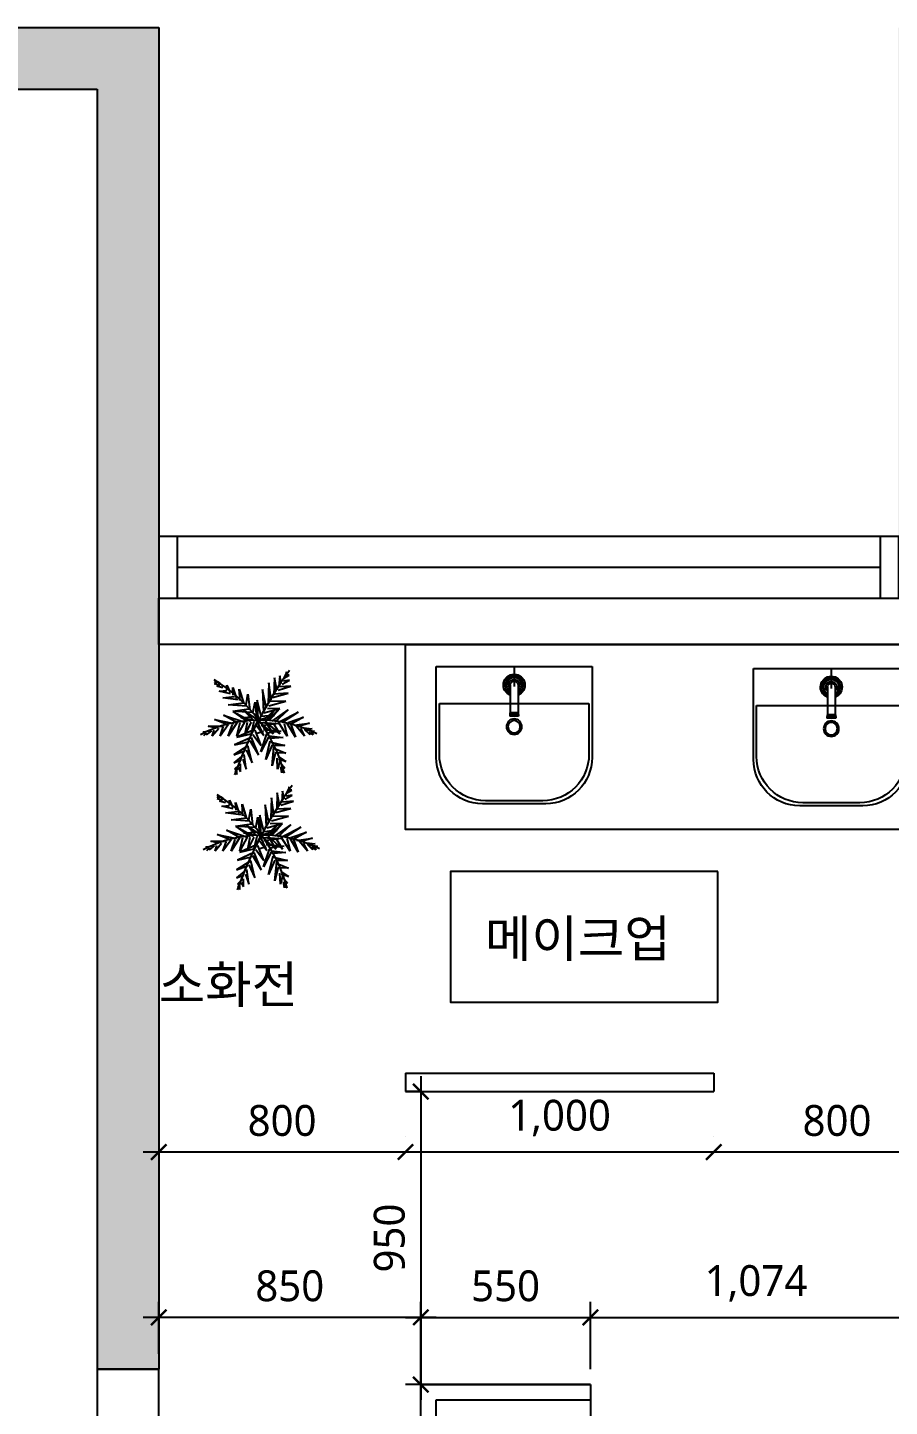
# Model space of a CAD drawing. Header units: metres. Extents: x 11578468 to 47831421, y -58341524 to -14256839.
# Drawn here: x 23779888 to 23782684, y -29024408 to -29019937 of the extents above; entities that cross this region are included whole.
import ezdxf

# ---------------------------------------------------------------- set-up
doc = ezdxf.new("R2010")
doc.units = ezdxf.units.M
doc.header["$LTSCALE"] = 50
doc.header["$MEASUREMENT"] = 0
doc.linetypes.add('CEN', pattern=[62, 60, -1, 0, -1])
doc.linetypes.add('DH-HID2', pattern=[1.2, 0.8, -0.4])
doc.layers.get('0').update_dxf_attribs({"linetype": 'CONTINUOUS'})
doc.layers.get('DEFPOINTS').update_dxf_attribs({"linetype": 'CONTINUOUS'})
for name, color, linetype in [('04_FUR', 6, 'CONTINUOUS'), ('3.기호.계단선', 30, 'CONTINUOUS'), ('CEN', 250, 'CEN'), ('CO-BATH', 6, 'CONTINUOUS'), ('FU-FURM', 251, 'DH-HID2'), ('TEX', 7, 'CONTINUOUS'), ('TREE', 74, 'CONTINUOUS'), ('wall', 3, 'CONTINUOUS'), ('WIN', 4, 'CONTINUOUS')]:
    doc.layers.add(name, color=color, linetype=linetype)
doc.layers.add('ha', color=8, linetype='CONTINUOUS', lineweight=5)
doc.layers.add('wall2', color=3, linetype='CONTINUOUS', lineweight=25)
doc.styles.add('HY 울릉도 L', font='malgun.ttf')
doc.styles.add('JT1', font='malgun.ttf')
doc.dimstyles.new('사본 50', dxfattribs={"dimscale": 50, "dimtxt": 2, "dimasz": 1, "dimexe": 1, "dimexo": 1, "dimgap": 1, "dimtad": 1, "dimdec": 0, "dimrnd": 0.05, "dimdsep": 46, "dimlunit": 6, "dimtxsty": 'HY 울릉도 L', "dimblk": 'ARCHTICK', "dimcen": 2.5, "dimdle": 1, "dimclrd": 133, "dimclre": 133, "dimclrt": 30, "dimadec": 0, "dimazin": 0, "dimtfac": 1, "dimtdec": 0, "dimtix": 1, "dimtmove": 2, "dimatfit": 3, "dimldrblk": 'ARCHTICK', "dimfxl": 1, "dimlwd": -1, "dimlwe": -1, "dimarcsym": 0})

# ---------------------------------------------------------------- blocks, each defined once
blk = doc.blocks.new('sdagdgds')
at = {"layer": 'ha', "transparency": 33554687}
h = blk.add_hatch(color=256, dxfattribs=at)
h.dxf.hatch_style = 1
h.paths.add_polyline_path([(23725502, -29128457), (23728302, -29128457), (23728302, -29132607), (23728502, -29132607), (23728502, -29128257), (23728302, -29128257), (23725302, -29128257), (23725302, -29132557), (23725502, -29132557)])
h.paths.add_polyline_path([(23728502, -29133657), (23728302, -29133657), (23728302, -29133757), (23725502, -29133757), (23725502, -29133657), (23725302, -29133657), (23725302, -29133757), (23724848.0976572, -29133757), (23724752, -29133757), (23724752, -29136507), (23725152, -29136507), (23725152, -29137657), (23725352, -29137657), (23725352, -29137507), (23727752, -29137507), (23727952, -29137507), (23727952, -29137307), (23725352, -29137307), (23725352, -29136507), (23727052, -29136507), (23727052, -29136707), (23727252, -29136707), (23727252, -29136507), (23727252, -29135757), (23727252, -29135707), (23727052, -29135707), (23727052, -29135757), (23727052, -29136307), (23725352, -29136307), (23724952, -29136307), (23724952, -29133957), (23727052, -29133957), (23727052, -29134507), (23727252, -29134507), (23727252, -29133957), (23728502, -29133957)])
h.paths.add_polyline_path([(23727952, -29138607), (23727752, -29138607), (23727752, -29139637), (23725352, -29139637), (23725352, -29139457), (23725152, -29139457), (23725152, -29140057), (23725352, -29140057), (23725352, -29139837), (23727752, -29139837), (23727752, -29139907), (23727952, -29139907), (23727952, -29139837)])
h.paths.add_polyline_path([(23727952, -29141007), (23727752, -29141007), (23727752, -29142007), (23725352, -29142007), (23725352, -29141857), (23725152, -29141857), (23725152, -29144557), (23725652, -29144557), (23725652, -29144657), (23729552, -29144657), (23729552, -29144457), (23725852, -29144457), (23725852, -29144357), (23725352, -29144357), (23725352, -29142207), (23727952, -29142207)])
h.paths.add_polyline_path([(23731552, -29144307), (23730852, -29144307), (23730852, -29144457), (23730732, -29144457), (23730732, -29144657), (23732052, -29144657), (23732052, -29144457), (23731552, -29144457)])
h.paths.add_polyline_path([(23739502, -29144457), (23736702, -29144457), (23736702, -29144307), (23736002, -29144307), (23736002, -29144457), (23733202, -29144457), (23733202, -29144657), (23739502, -29144657)])
h.paths.add_polyline_path([(23745902, -29143307), (23745702, -29143307), (23745702, -29144457), (23744702, -29144457), (23744702, -29144307), (23744002, -29144307), (23744002, -29144457), (23743102, -29144457), (23743102, -29144657), (23745902, -29144657)])
h.paths.add_polyline_path([(23745902, -29133157), (23745702, -29133157), (23745702, -29139657), (23745902, -29139657)])
h.paths.add_polyline_path([(23745902, -29140857), (23745702, -29140857), (23745702, -29142157), (23745902, -29142157)])
h.paths.add_polyline_path([(23744602, -29136307), (23743902, -29136307), (23743902, -29136657), (23744602, -29136657)])
h.paths.add_polyline_path([(23736702, -29136307), (23736002, -29136307), (23736002, -29136657), (23736702, -29136657)])
h.paths.add_polyline_path([(23731602, -29136307), (23730902, -29136307), (23730902, -29136657), (23731602, -29136657)])
h.paths.add_polyline_path([(23745902, -29130707), (23745702, -29130707), (23745702, -29131957), (23745902, -29131957)])
h.paths.add_polyline_path([(23745902, -29128257), (23743802, -29128257), (23743802, -29128457), (23743802, -29128707), (23744502, -29128707), (23744502, -29128457), (23745702, -29128457), (23745702, -29129607), (23745902, -29129607)])
h.paths.add_polyline_path([(23731602, -29128457), (23731602, -29128257), (23730902, -29128257), (23730902, -29130107), (23731102, -29130107), (23731102, -29128707), (23731602, -29128707)])
h.paths.add_polyline_path([(23736702, -29128257), (23736002, -29128257), (23736002, -29128457), (23736002, -29128707), (23736702, -29128707), (23736702, -29128457)])
at = {"layer": 'CEN'}
blk.add_lwpolyline([(23728302, -29133657), (23728502, -29133657), (23728502, -29132607), (23728302, -29132607)], close=True, dxfattribs=at)
at = {"layer": 'wall'}
for p, q in [((23725302, -29128257), (23728502, -29128257)), ((23728302, -29128257), (23728502, -29128257)), ((23728502, -29128257), (23728502, -29132607)), ((23725502, -29128457), (23728302, -29128457)), ((23728302, -29128457), (23728302, -29132607)), ((23728302, -29132607), (23728502, -29132607))]:
    blk.add_line(p, q, dxfattribs=at)
at = {"layer": 'WIN', "linetype": 'Continuous'}
for p, q in [((23728562, -29129907), (23728562, -29130107)), ((23730842, -29129907), (23730842, -29130107)), ((23728562, -29130007), (23730842, -29130007))]:
    blk.add_line(p, q, dxfattribs=at)
blk.add_lwpolyline([(23730902, -29129907), (23728502, -29129907), (23728502, -29130107), (23730902, -29130107)], close=True, dxfattribs=at)
blk = doc.blocks.new('B-003')
blk.add_line((0, 0), (0, -65))
at = {"layer": 'CO-BATH'}
for p, q in [((-252.5, 0), (-252.5, -295)), ((252.5, 0), (-252.5, 0)), ((252.5, -295), (252.5, 0)), ((-102.5, -445), (102.5, -445))]:
    blk.add_line(p, q, dxfattribs=at)
at = {"layer": 'CO-BATH', "color": 8}
for p, q in [((-12.5, -60), (-12.5, -150.5)), ((12.5, -60), (12.5, -150.5)), ((-242.5, -120), (-242.5, -285)), ((242.5, -120), (-242.5, -120)), ((242.5, -285), (242.5, -120)), ((-14.5, -155.5), (-14.5, -160.5)), ((-14.5, -160.5), (14.5, -160.5)), ((-13.5, -150.5), (-13.5, -155.5)), ((13.5, -150.5), (13.5, -155.5)), ((14.5, -155.5), (14.5, -160.5)), ((-92.5, -435), (92.5, -435))]:
    blk.add_line(p, q, dxfattribs=at)
at = {"layer": 'CO-BATH', "color": 251}
for p, q in [((-14.5, -155.5), (14.5, -155.5)), ((-13.5, -150.5), (13.5, -150.5))]:
    blk.add_line(p, q, dxfattribs=at)
at = {"layer": 'CO-BATH', "color": 8}
blk.add_circle((0, -195), 25, dxfattribs=at)
at = {"layer": 'CO-BATH', "color": 251}
blk.add_circle((0, -195), 20, dxfattribs=at)
at = {"layer": 'CO-BATH', "color": 8}
for centre, radius, start, end in [((0, -60), 35, 290.9248, 249.0751), ((0, -60), 12.5, 360, 180), ((-92.5, -285), 150, 180, 270), ((92.5, -285), 150, 270, 0)]:
    blk.add_arc(centre, radius, start, end, dxfattribs=at)
at = {"layer": 'CO-BATH', "color": 251}
for radius, start, end in [(30, 294.6243, 245.3757), (25, 300, 240), (18, 313.9829, 226.017)]:
    blk.add_arc((0, -60), radius, start, end, dxfattribs=at)
at = {"layer": 'CO-BATH'}
for centre, start, end in [((-102.5, -295), 180, 270), ((102.5, -295), 270, 0)]:
    blk.add_arc(centre, 150, start, end, dxfattribs=at)
blk = doc.blocks.new('$plan$00003987')
for p, q in [((339, 971, 0), (330, 606, 0)), ((389, 705, 0), (339, 971, 0)), ((458, 1011, 0), (438, 773, 0)), ((488, 852, 0), (458, 1011, 0)), ((507, 833, 0), (665, 922, 0)), ((607, 1100, 0), (527, 932, 0)), ((665, 922, 0), (537, 902, 0)), ((557, 971, 0), (656, 1031, 0)), ((577, 991, 0), (607, 1100, 0)), ((656, 1031, 0), (607, 1031, 0)), ((-906, 852, 0), (-956, 892, 0)), ((-956, 843, 0), (-906, 852, 0)), ((-848, 813, 0), (-956, 843, 0)), ((-906, 793, 0), (-848, 813, 0)), ((-777, 753, 0), (-906, 793, 0)), ((-876, 882, 0), (-768, 783, 0)), ((-828, 813, 0), (-876, 882, 0)), ((-857, 685, 0), (-690, 695, 0)), ((-610, 626, 0), (-857, 685, 0)), ((-690, 705, 0), (-690, 813, 0)), ((-690, 813, 0), (-619, 655, 0)), ((-560, 763, 0), (-481, 527, 0)), ((-550, 596, 0), (-560, 763, 0)), ((-422, 725, 0), (-323, 418, 0)), ((-402, 477, 0), (-422, 725, 0)), ((-273, 388, 0), (-234, 616, 0)), ((-234, 616, 0), (-195, 280, 0)), ((161, 330, 0), (82, 715, 0)), ((82, 715, 0), (103, 231, 0)), ((220, 862, 0), (202, 418, 0)), ((270, 497, 0), (220, 862, 0)), ((300, 546, 0), (637, 636, 0)), ((637, 636, 0), (330, 616, 0)), ((419, 705, 0), (695, 793, 0)), ((695, 793, 0), (458, 773, 0)), ((-777, 537, 0), (-521, 566, 0)), ((-442, 497, 0), (-777, 537, 0)), ((-660, 388, 0), (-333, 428, 0)), ((-254, 358, 0), (-660, 388, 0)), ((-560, 250, 0), (-214, 300, 0)), ((-126, 211, 0), (-76, 447, 0)), ((-76, 447, 0), (-46, 102, 0)), ((53, 141, 0), (-37, 487, 0)), ((-37, 487, 0), (-16, 52, 0)), ((112, 211, 0), (458, 310, 0)), ((161, 32, 0), (449, 300, 0)), ((458, 310, 0), (191, 300, 0)), ((220, 368, 0), (587, 467, 0)), ((449, 300, 0), (220, 42, 0)), ((587, 467, 0), (250, 457, 0)), ((-690, -37, 0), (-956, 72, 0)), ((-956, 72, 0), (-541, -17, 0)), ((-759, 161, 0), (-303, 13, 0)), ((-452, -7, 0), (-759, 161, 0)), ((-156, 221, 0), (-560, 250, 0)), ((-243, 23, 0), (-550, 240, 0)), ((-550, 240, 0), (-174, 32, 0)), ((-303, 23, 0), (-472, -283, 0)), ((-472, -283, 0), (-402, 3, 0)), ((-383, 102, 0), (-105, 131, 0)), ((3, 32, 0), (-383, 102, 0)), ((-333, 270, 0), (-16, 52, 0)), ((-115, 52, 0), (-333, 270, 0)), ((-293, -244, 0), (-243, 13, 0)), ((-165, 13, 0), (-293, -244, 0)), ((-16, 52, 0), (-156, -234, 0)), ((-156, -234, 0), (-96, 32, 0)), ((-16, 52, 0), (339, 161, 0)), ((112, -274, 0), (-16, 3, 0)), ((-16, 3, 0), (429, -17, 0)), ((310, -244, 0), (23, 13, 0)), ((339, 161, 0), (62, 131, 0)), ((92, 42, 0), (349, 280, 0)), ((142, 32, 0), (310, -244, 0)), ((458, -244, 0), (142, 32, 0)), ((349, 280, 0), (161, 32, 0)), ((291, 32, 0), (637, 280, 0)), ((637, 280, 0), (349, 13, 0)), ((617, -293, 0), (429, 13, 0)), ((458, 23, 0), (853, 231, 0)), ((853, 231, 0), (507, 3, 0)), ((637, 3, 0), (972, 122, 0)), ((972, 122, 0), (686, -37, 0)), ((-1203, -204, 0), (-1025, -165, 0)), ((-1131, -197, 0), (-1203, -204, 0)), ((-1135, -224, 0), (-1194, -283, 0)), ((-1025, -175, 0), (-1135, -264, 0)), ((-1135, -264, 0), (-1135, -224, 0)), ((-1094, -77, 0), (-798, -77, 0)), ((-926, -115, 0), (-1094, -77, 0)), ((-867, -125, 0), (-1006, -293, 0)), ((-1006, -293, 0), (-965, -165, 0)), ((-660, -47, 0), (-837, -293, 0)), ((-837, -293, 0), (-759, -77, 0)), ((-481, -17, 0), (-660, -293, 0)), ((-660, -293, 0), (-571, -37, 0)), ((-85, -145, 0), (-472, -313, 0)), ((-472, -313, 0), (-135, -234, 0)), ((-126, -254, 0), (53, -491, 0)), ((53, -491, 0), (-76, -165, 0)), ((-55, -47, 0), (112, -274, 0)), ((103, -194, 0), (-55, -244, 0)), ((43, -629, 0), (172, -244, 0)), ((429, -17, 0), (53, -67, 0)), ((103, -145, 0), (488, -184, 0)), ((488, -184, 0), (191, -224, 0)), ((211, -283, 0), (527, -323, 0)), ((310, -7, 0), (458, -244, 0)), ((548, -17, 0), (617, -293, 0)), ((795, -313, 0), (617, -17, 0)), ((695, -37, 0), (795, -313, 0)), ((765, -57, 0), (1101, -7, 0)), ((993, -293, 0), (814, -77, 0)), ((1101, -7, 0), (834, -86, 0)), ((903, -115, 0), (993, -293, 0)), ((913, -105, 0), (1160, -135, 0)), ((1112, -264, 0), (993, -145, 0)), ((1160, -135, 0), (1002, -155, 0)), ((1002, -155, 0), (1210, -184, 0)), ((1180, -264, 0), (1091, -204, 0)), ((1091, -204, 0), (1112, -264, 0)), ((1210, -184, 0), (1141, -194, 0)), ((1141, -194, 0), (1180, -264, 0)), ((-234, -501, 0), (-541, -698, 0)), ((-165, -323, 0), (-521, -482, 0)), ((-521, -482, 0), (-214, -412, 0)), ((-273, -590, 0), (-145, -867, 0)), ((-145, -867, 0), (-234, -501, 0)), ((-195, -383, 0), (-7, -698, 0)), ((-7, -698, 0), (-156, -323, 0)), ((211, -313, 0), (43, -629, 0)), ((151, -798, 0), (250, -392, 0)), ((291, -482, 0), (151, -798, 0)), ((527, -323, 0), (250, -343, 0)), ((261, -422, 0), (566, -491, 0)), ((291, -936, 0), (330, -521, 0)), ((566, -491, 0), (319, -491, 0)), ((339, -561, 0), (587, -659, 0)), ((-541, -698, 0), (-303, -609, 0)), ((-333, -698, 0), (-541, -867, 0)), ((-541, -867, 0), (-383, -807, 0)), ((-392, -1054, 0), (-392, -887, 0)), ((-344, -788, 0), (-273, -1004, 0)), ((-273, -1004, 0), (-314, -689, 0)), ((360, -639, 0), (291, -936, 0)), ((587, -659, 0), (349, -649, 0)), ((408, -1004, 0), (399, -768, 0)), ((458, -827, 0), (408, -1004, 0)), ((419, -728, 0), (587, -837, 0)), ((587, -837, 0), (429, -798, 0)), ((-431, -916, 0), (-521, -1004, 0)), ((-521, -1004, 0), (-461, -1004, 0)), ((-461, -1004, 0), (-511, -1074, 0)), ((-511, -1074, 0), (-491, -1074, 0)), ((-491, -1074, 0), (-472, -1123, 0)), ((-472, -1123, 0), (-472, -1044, 0)), ((-442, -966, 0), (-392, -1054, 0)), ((498, -1084, 0), (477, -956, 0)), ((498, -906, 0), (566, -986, 0)), ((507, -976, 0), (498, -1084, 0)), ((566, -986, 0), (507, -976, 0))]:
    blk.add_line(p, q)
for centre, radius, start, end in [((-2722, -1976, 0), 3395, 15.0532, 58.7782), ((7986, -4166, 0), 9036, 144.119, 160.3641), ((16, -2664, 0), 2721, 62.8359, 117.9429)]:
    blk.add_arc(centre, radius, start, end)
blk = doc.blocks.new('_ArchTick')
at = {"color": 0, "linetype": 'ByBlock', "const_width": 0.15}
blk.add_lwpolyline([(-0.5, -0.5), (0.5, 0.5)], dxfattribs=at)
blk = doc.blocks.new('*D2353')
at = {"layer": 'DEFPOINTS', "color": 0}
for p in [(23782113.7, -29023582.7), (23782113.7, -29023582.7), (23782913.7, -29023582.7)]:
    blk.add_point(p, dxfattribs=at)
at = {"layer": 'wall', "color": 133, "ltscale": 10}
for p, q in [((23782113.7, -29023532.7), (23782113.7, -29023532.7)), ((23782913.7, -29023532.7), (23782913.7, -29023532.7)), ((23782963.7, -29023582.7), (23782063.7, -29023582.7))]:
    blk.add_line(p, q, dxfattribs=at)
at = {"layer": 'wall', "color": 133, "xscale": 50, "yscale": 50, "zscale": 50, "rotation": 180}
blk.add_blockref('_ArchTick', (23782113.7, -29023582.7), dxfattribs=at)
at = {"layer": 'wall', "color": 133, "xscale": 50, "yscale": 50, "zscale": 50}
blk.add_blockref('_ArchTick', (23782913.7, -29023582.7), dxfattribs=at)
at = {"layer": 'wall', "color": 30, "ltscale": 10, "insert": (23782513.7, -29023481.1), "char_height": 100, "attachment_point": 5, "style": 'HY 울릉도 L'}
blk.add_mtext('800', dxfattribs=at)
blk = doc.blocks.new('*D2354')
at = {"layer": 'DEFPOINTS', "color": 0}
for p in [(23781113.9, -29023582.7), (23781113.9, -29023582.7), (23782113.7, -29023582.7)]:
    blk.add_point(p, dxfattribs=at)
at = {"layer": 'wall', "color": 133, "ltscale": 10}
for p, q in [((23781113.9, -29023532.7), (23781113.9, -29023532.7)), ((23782113.7, -29023532.7), (23782113.7, -29023532.7)), ((23782163.7, -29023582.7), (23781063.9, -29023582.7))]:
    blk.add_line(p, q, dxfattribs=at)
at = {"layer": 'wall', "color": 133, "xscale": 50, "yscale": 50, "zscale": 50, "rotation": 180}
blk.add_blockref('_ArchTick', (23781113.9, -29023582.7), dxfattribs=at)
at = {"layer": 'wall', "color": 133, "xscale": 50, "yscale": 50, "zscale": 50}
blk.add_blockref('_ArchTick', (23782113.7, -29023582.7), dxfattribs=at)
at = {"layer": 'wall', "color": 30, "ltscale": 10, "insert": (23781613.8, -29023472.4), "char_height": 100, "attachment_point": 5, "style": 'HY 울릉도 L'}
blk.add_mtext('1,000', dxfattribs=at)
blk = doc.blocks.new('*D2355')
at = {"layer": 'DEFPOINTS', "color": 0}
for p in [(23780313.7, -29023582.7), (23780313.7, -29023582.7), (23781113.9, -29023582.7)]:
    blk.add_point(p, dxfattribs=at)
at = {"layer": 'wall', "color": 133, "ltscale": 10}
for p, q in [((23780313.7, -29023532.7), (23780313.7, -29023532.7)), ((23781113.9, -29023532.7), (23781113.9, -29023532.7)), ((23781163.9, -29023582.7), (23780263.7, -29023582.7))]:
    blk.add_line(p, q, dxfattribs=at)
at = {"layer": 'wall', "color": 133, "xscale": 50, "yscale": 50, "zscale": 50, "rotation": 180}
blk.add_blockref('_ArchTick', (23780313.7, -29023582.7), dxfattribs=at)
at = {"layer": 'wall', "color": 133, "xscale": 50, "yscale": 50, "zscale": 50}
blk.add_blockref('_ArchTick', (23781113.9, -29023582.7), dxfattribs=at)
at = {"layer": 'wall', "color": 30, "ltscale": 10, "insert": (23780713.8, -29023481.1), "char_height": 100, "attachment_point": 5, "style": 'HY 울릉도 L'}
blk.add_mtext('800', dxfattribs=at)
blk = doc.blocks.new('*D2408')
at = {"layer": 'DEFPOINTS', "color": 0}
for p in [(23780313.7, -29024118.9), (23780313.7, -29024286.6), (23781163.7, -29024336.6)]:
    blk.add_point(p, dxfattribs=at)
at = {"layer": 'wall', "color": 133, "ltscale": 10}
for p, q in [((23780313.7, -29024236.6), (23780313.7, -29024068.9)), ((23781163.7, -29024286.6), (23781163.7, -29024068.9)), ((23781213.7, -29024118.9), (23780263.7, -29024118.9))]:
    blk.add_line(p, q, dxfattribs=at)
at = {"layer": 'wall', "color": 133, "xscale": 50, "yscale": 50, "zscale": 50, "rotation": 180}
blk.add_blockref('_ArchTick', (23780313.7, -29024118.9), dxfattribs=at)
at = {"layer": 'wall', "color": 133, "xscale": 50, "yscale": 50, "zscale": 50}
blk.add_blockref('_ArchTick', (23781163.7, -29024118.9), dxfattribs=at)
at = {"layer": 'wall', "color": 30, "ltscale": 10, "insert": (23780738.7, -29024017.2), "char_height": 100, "attachment_point": 5, "style": 'HY 울릉도 L'}
blk.add_mtext('850', dxfattribs=at)
blk = doc.blocks.new('*D2409')
at = {"layer": 'DEFPOINTS', "color": 0}
for p in [(23781713.7, -29024118.9), (23781163.7, -29024336.6), (23781713.7, -29024336.6)]:
    blk.add_point(p, dxfattribs=at)
at = {"layer": 'wall', "color": 133, "ltscale": 10}
for p, q in [((23781163.7, -29024286.6), (23781163.7, -29024068.9)), ((23781713.7, -29024286.6), (23781713.7, -29024068.9)), ((23781113.7, -29024118.9), (23781763.7, -29024118.9))]:
    blk.add_line(p, q, dxfattribs=at)
at = {"layer": 'wall', "color": 133, "xscale": 50, "yscale": 50, "zscale": 50, "rotation": 180}
blk.add_blockref('_ArchTick', (23781163.7, -29024118.9), dxfattribs=at)
at = {"layer": 'wall', "color": 133, "xscale": 50, "yscale": 50, "zscale": 50}
blk.add_blockref('_ArchTick', (23781713.7, -29024118.9), dxfattribs=at)
at = {"layer": 'wall', "color": 30, "ltscale": 10, "insert": (23781438.7, -29024017.2), "char_height": 100, "attachment_point": 5, "style": 'HY 울릉도 L'}
blk.add_mtext('550', dxfattribs=at)
blk = doc.blocks.new('*D2410')
at = {"layer": 'DEFPOINTS', "color": 0}
for p in [(23782788.1, -29024118.9), (23781713.7, -29024336.6), (23782788.1, -29024342.8)]:
    blk.add_point(p, dxfattribs=at)
at = {"layer": 'wall', "color": 133, "ltscale": 10}
for p, q in [((23781713.7, -29024286.6), (23781713.7, -29024068.9)), ((23782788.1, -29024292.8), (23782788.1, -29024068.9)), ((23781663.7, -29024118.9), (23782838.1, -29024118.9))]:
    blk.add_line(p, q, dxfattribs=at)
at = {"layer": 'wall', "color": 133, "xscale": 50, "yscale": 50, "zscale": 50, "rotation": 180}
blk.add_blockref('_ArchTick', (23781713.7, -29024118.9), dxfattribs=at)
at = {"layer": 'wall', "color": 133, "xscale": 50, "yscale": 50, "zscale": 50}
blk.add_blockref('_ArchTick', (23782788.1, -29024118.9), dxfattribs=at)
at = {"layer": 'wall', "color": 30, "ltscale": 10, "insert": (23782250.9, -29024008.6), "char_height": 100, "attachment_point": 5, "style": 'HY 울릉도 L'}
blk.add_mtext('1,074', dxfattribs=at)
blk = doc.blocks.new('13')
at = {"layer": 'FU-FURM', "color": 8, "ltscale": 30}
for p, q in [((23838748.4, -29105335.8), (23838748.4, -29104785.8)), ((23838748.4, -29104785.8), (23839348.4, -29104785.8)), ((23838748.4, -29104785.8), (23838748.4, -29105335.8)), ((23838798.4, -29105285.8), (23838798.4, -29104785.8)), ((23838798.4, -29104785.8), (23839298.4, -29104785.8)), ((23839298.4, -29104785.8), (23839298.4, -29105285.8)), ((23839348.4, -29104785.8), (23839348.4, -29105335.8)), ((23839348.4, -29104785.8), (23839948.4, -29104785.8)), ((23839398.4, -29105285.8), (23839398.4, -29104785.8)), ((23839398.4, -29104785.8), (23839898.4, -29104785.8)), ((23839898.4, -29104785.8), (23839898.4, -29105285.8)), ((23839948.4, -29104785.8), (23839948.4, -29105335.8)), ((23839948.4, -29104785.8), (23840548.4, -29104785.8)), ((23839998.4, -29105285.8), (23839998.4, -29104785.8)), ((23839998.4, -29104785.8), (23840498.4, -29104785.8)), ((23840498.4, -29104785.8), (23840498.4, -29105285.8)), ((23840548.4, -29104785.8), (23840548.4, -29105335.8)), ((23839298.4, -29105285.8), (23838798.4, -29105285.8)), ((23839898.4, -29105285.8), (23839398.4, -29105285.8)), ((23840498.4, -29105285.8), (23839998.4, -29105285.8)), ((23839348.4, -29105335.8), (23838748.4, -29105335.8)), ((23839948.4, -29105335.8), (23839348.4, -29105335.8)), ((23840548.4, -29105335.8), (23839948.4, -29105335.8))]:
    blk.add_line(p, q, dxfattribs=at)
blk = doc.blocks.new('*D2456')
at = {"layer": 'DEFPOINTS', "color": 0}
for p in [(23781213.7, -29023386.6), (23781163.7, -29024336.6), (23781213.7, -29024336.6)]:
    blk.add_point(p, dxfattribs=at)
at = {"layer": 'wall', "color": 133, "ltscale": 10}
for p, q in [((23781163.7, -29023336.6), (23781163.7, -29024386.6)), ((23781163.7, -29023386.6), (23781113.7, -29023386.6)), ((23781163.7, -29024336.6), (23781113.7, -29024336.6))]:
    blk.add_line(p, q, dxfattribs=at)
at = {"layer": 'wall', "color": 133, "xscale": 50, "yscale": 50, "zscale": 50}
for p, rotation in [((23781163.7, -29023386.6), 90), ((23781163.7, -29024336.6), 270)]:
    blk.add_blockref('_ArchTick', p, dxfattribs=dict(at, rotation=rotation))
at = {"layer": 'wall', "color": 30, "ltscale": 10, "insert": (23781062, -29023861.6), "char_height": 100, "attachment_point": 5, "rotation": 90, "style": 'HY 울릉도 L'}
blk.add_mtext('950', dxfattribs=at)
blk = doc.blocks.new('*D2463')
at = {"layer": 'DEFPOINTS', "color": 0}
for p in [(23781163.7, -29024336.6), (23781163.7, -29024336.6), (23781163.7, -29026136.6)]:
    blk.add_point(p, dxfattribs=at)
at = {"layer": 'wall', "color": 133, "ltscale": 10}
for p, q in [((23781163.7, -29026186.6), (23781163.7, -29024286.6)), ((23781213.7, -29024336.6), (23781213.7, -29024336.6)), ((23781213.7, -29026136.6), (23781213.7, -29026136.6))]:
    blk.add_line(p, q, dxfattribs=at)
at = {"layer": 'wall', "color": 133, "xscale": 50, "yscale": 50, "zscale": 50}
for p, rotation in [((23781163.7, -29024336.6), 90), ((23781163.7, -29026136.6), 270)]:
    blk.add_blockref('_ArchTick', p, dxfattribs=dict(at, rotation=rotation))
at = {"layer": 'wall', "color": 30, "ltscale": 10, "insert": (23781053.4, -29025236.6), "char_height": 100, "attachment_point": 5, "rotation": 90, "style": 'HY 울릉도 L'}
blk.add_mtext('1,800', dxfattribs=at)

msp = doc.modelspace()

# ---------------------------------------------------------------- linework, layer by layer
at = {"layer": '04_FUR', "ltscale": 10}
msp.add_lwpolyline([(23782913.7, -29022536.6), (23781113.7, -29022536.6), (23781113.7, -29021936.6), (23782913.7, -29021936.6)], close=True, dxfattribs=at)
at = {"layer": 'TEX'}
msp.add_lwpolyline([(23782126.7, -29022672.8), (23781259.7, -29022672.8), (23781259.7, -29023097.3), (23782126.7, -29023097.3)], close=True, dxfattribs=at)
at = {"layer": 'wall2'}
for p, q in [((23781113.9, -29023326.6), (23782113.7, -29023326.6)), ((23781113.9, -29023326.6), (23781113.9, -29023386.6)), ((23782113.7, -29023326.6), (23782113.7, -29023386.6)), ((23781113.9, -29023386.6), (23782113.7, -29023386.6))]:
    msp.add_line(p, q, dxfattribs=at)
msp.add_lwpolyline([(23782913.7, -29021936.6), (23780313.7, -29021936.6), (23780313.7, -29021786.6), (23782913.7, -29021786.6)], close=True, dxfattribs=at)

# ---------------------------------------------------------------- block references
at = {"layer": '3.기호.계단선'}
msp.add_blockref('sdagdgds', (51811.7, 108320.4), dxfattribs=at)
at = {"layer": 'CO-BATH', "xscale": -1}
for p in [(23781466.5, -29022008.6), (23782495.1, -29022015)]:
    msp.add_blockref('B-003', p, dxfattribs=at)
at = {"layer": 'TREE', "xscale": 0.1498516131129662, "yscale": 0.1498516131129662, "zscale": 0.1498516131129662}
for p in [(23780638, -29022190.6, 0), (23780647, -29022563.6, 0)]:
    msp.add_blockref('$plan$00003987', p, dxfattribs=at)
at = {"layer": 'wall', "rotation": 270}
msp.add_blockref('13', (52886499.5, -5185588.3), dxfattribs=at)

# ---------------------------------------------------------------- texts
at = {"layer": 'TEX', "style": 'JT1'}
for s, p in [('메이크업', (23781372, -29022950.3)), ('소화전', (23780313.7, -29023099.6))]:
    msp.add_text(s, height=120, dxfattribs=at).set_placement(p)

# ---------------------------------------------------------------- dimensions: what is measured, and where the dimension line sits
at = {"layer": 'wall', "ltscale": 10}
for p1, p2, picture, middle in [((23781213.7, -29023386.6), (23781213.7, -29024336.6), '*D2456', (23781062, -29023861.6)), ((23781163.7, -29026136.6), (23781163.7, -29024336.6), '*D2463', (23781053.4, -29025236.6))]:
    dim = msp.add_linear_dim(base=(23781163.7, -29024336.6), p1=p1, p2=p2, angle=90, dimstyle='사본 50', dxfattribs=at)
    dim.commit()
    dim.dimension.update_dxf_attribs({"geometry": picture, "text_midpoint": middle})
for base, p1, p2, picture, middle in [((23780313.7, -29023582.7), (23781113.9, -29023582.7), (23780313.7, -29023582.7), '*D2355', (23780713.8, -29023481.1)), ((23781113.9, -29023582.7), (23782113.7, -29023582.7), (23781113.9, -29023582.7), '*D2354', (23781613.8, -29023472.4)), ((23782113.7, -29023582.7), (23782913.7, -29023582.7), (23782113.7, -29023582.7), '*D2353', (23782513.7, -29023481.1)), ((23780313.7, -29024118.9), (23781163.7, -29024336.6), (23780313.7, -29024286.6), '*D2408', (23780738.7, -29024017.2)), ((23781713.7, -29024118.9), (23781163.7, -29024336.6), (23781713.7, -29024336.6), '*D2409', (23781438.7, -29024017.2)), ((23782788.1, -29024118.9), (23781713.7, -29024336.6), (23782788.1, -29024342.8), '*D2410', (23782250.9, -29024008.6))]:
    dim = msp.add_linear_dim(base=base, p1=p1, p2=p2, dimstyle='사본 50', dxfattribs=at)
    dim.commit()
    dim.dimension.update_dxf_attribs({"geometry": picture, "text_midpoint": middle})

doc.saveas('drawing.dxf')
